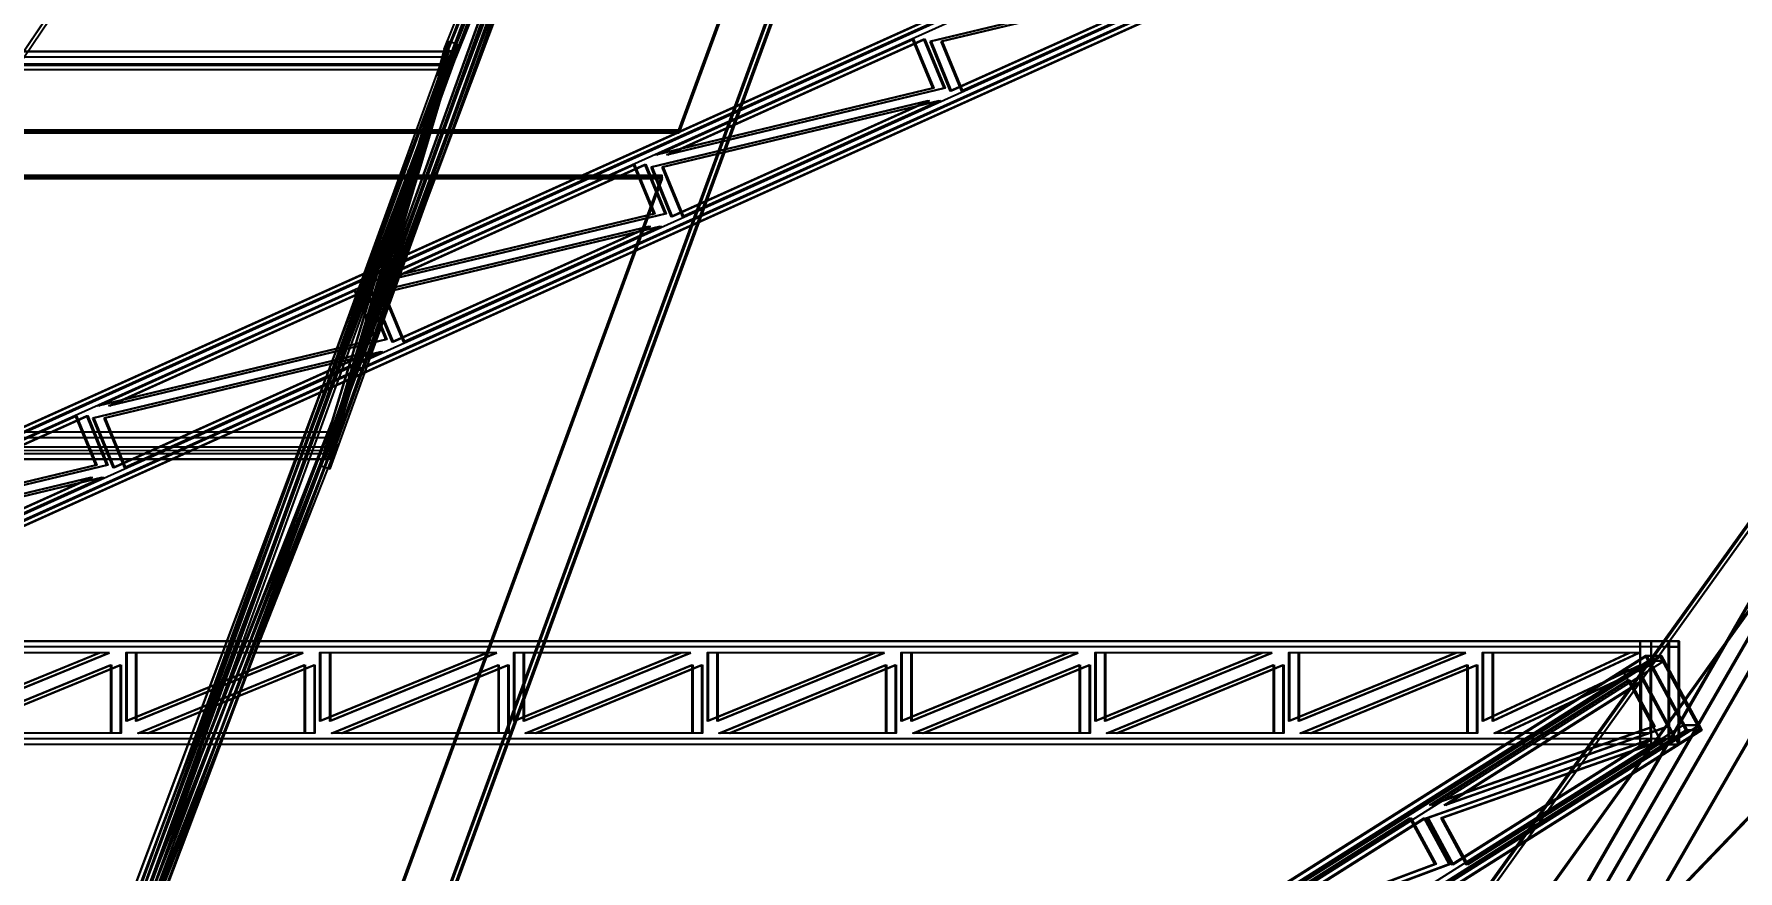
# Model space of a CAD drawing. Header units: millimetres. Extents: x -84906 to 117550, y -3000 to 338000.
# Drawn here: x -31185 to -25243, y 22179 to 25097 of the extents above; entities that cross this region are included whole.
import ezdxf

# ---------------------------------------------------------------- set-up
doc = ezdxf.new("R2010")
doc.units = ezdxf.units.MM
doc.layers.add('D-STR-DIM', color=7, linetype='Continuous', lineweight=13)
doc.layers.add('D-STR-STRC', color=7, linetype='Continuous', lineweight=25)
doc.styles.add('OpenSansCondensed-Light', font='OpenSansCondensed-Light.ttf')
doc.styles.add('TOWER_UNICODE', font='Arial Unicode.ttf')
doc.dimstyles.new('EZDXF', dxfattribs={"dimtxt": 0.25, "dimasz": 0.175, "dimexe": 0.375, "dimexo": 0.125, "dimgap": 0.1, "dimtad": 1, "dimlfac": 100, "dimzin": 12, "dimdsep": 46, "dimtxsty": 'OpenSansCondensed-Light', "dimblk": 'ARCHTICK', "dimcen": 2.5, "dimazin": 3, "dimtfac": 0.5, "dimtmove": 2, "dimatfit": 3})

# ---------------------------------------------------------------- blocks, each defined once
blk = doc.blocks.new('_ARCHTICK')
at = {"color": 0, "linetype": 'BYBLOCK', "const_width": 0.15}
blk.add_lwpolyline([(-0.5, -0.5), (0.5, 0.5)], dxfattribs=at)

msp = doc.modelspace()

# ---------------------------------------------------------------- linework, layer by layer
at = {"layer": 'D-STR-STRC'}
for points in [[(-27689.3, 30530.5), (-30170.9, 23653.4)], [(-27658.9, 30520.8), (-30140.4, 23643.7)], [(-29744.5, 24992.7), (-27673.1, 30492.2)], [(-27673.1, 30492.2), (-29744.5, 24992.7)], [(-27702.6, 30468.4), (-30184.1, 23591.3)], [(-27672.1, 30458.7), (-30153.7, 23581.6)], [(-29750.1, 24973.9), (-27679, 30473.4)], [(-27679, 30473.4), (-29750.1, 24973.9)], [(-29755.4, 25045.1), (-28193.7, 28913.9)], [(-29724.9, 25035.4), (-28163.2, 28904.2)], [(-30154.7, 23615.1), (-28182.8, 28861.5)], [(-28182.8, 28861.5), (-30154.7, 23615.1)], [(-30149.1, 23633.8), (-28177, 28880.2)], [(-28177, 28880.2), (-30149.1, 23633.8)], [(-29779.3, 24954.8), (-28217.6, 28823.6)], [(-29748.9, 24945.1), (-28187.2, 28813.9)], [(-32979.5, 22937.8), (-21300.8, 28193.3)], [(-32979.5, 22937.8), (-21300.8, 28193.3)], [(-32972, 22919.4), (-21293.2, 28175)], [(-32972, 22919.4), (-21293.2, 28175)], [(-32935.9, 22937.8), (-21257.2, 28193.3)], [(-32935.9, 22937.8), (-21257.2, 28193.3)], [(-32928.3, 22919.4), (-21249.6, 28175)], [(-32928.3, 22919.4), (-21249.6, 28175)], [(-31262.2, 17964.7), (-27572.3, 28035.3)], [(-31242.2, 17964.7), (-27552.3, 28035.3)], [(-31242.2, 17964.7), (-27552.3, 28035.3)], [(-32873.6, 22680.6), (-21194.8, 27936.2)], [(-32873.6, 22680.6), (-21194.8, 27936.2)], [(-32830, 22680.6), (-21151.2, 27936.2)], [(-32830, 22680.6), (-21151.2, 27936.2)], [(-32814.3, 22680.6), (-29264.3, 27936.2)], [(-32814.3, 22680.6), (-29264.3, 27936.2)], [(-32866, 22662.2), (-21187.3, 27917.8)], [(-32866, 22662.2), (-21187.3, 27917.8)], [(-32822.4, 22662.2), (-21143.7, 27917.8)], [(-32822.4, 22662.2), (-21143.7, 27917.8)], [(-32812, 22662.2), (-29262, 27917.8)], [(-32812, 22662.2), (-29262, 27917.8)], [(-29739.9, 25072), (-32565.8, 17322.4)], [(-29709.5, 25062.2), (-32535.4, 17312.7)], [(-32249.3, 18322.9), (-29722.1, 25036.1)], [(-29722.1, 25036.1), (-32249.3, 18322.9)], [(-29745.3, 24992.1), (-29728.8, 25036.1)], [(-29728.8, 25036.1), (-29745.3, 24992.1)], [(-29740.8, 24988.2), (-29722.9, 25035.6)], [(-29722.9, 25035.6), (-29740.8, 24988.2)], [(-28843.3, 18322.9), (-24022.9, 25036.1)], [(-24022.9, 25036.1), (-28843.3, 18322.9)], [(-28559.2, 17307.9), (-24077.2, 25057.4)], [(-24076.1, 25062.2), (-28558, 17312.7)], [(-28556.8, 17317.6), (-24074.9, 25067.1)], [(-24073.7, 25072), (-28555.6, 17322.4)], [(-29749.9, 25014.8), (-32575.8, 17265.3)], [(-29719.5, 25005.1), (-32545.4, 17255.6)], [(-32254.6, 18304.5), (-29727.8, 25017.5)], [(-29727.8, 25017.5), (-32254.6, 18304.5)], [(-28837.3, 18304.5), (-24018.2, 25017.5)], [(-24018.2, 25017.5), (-28837.3, 18304.5)], [(-28454.2, 17250.8), (-23972.2, 25000.3)], [(-23971, 25005.1), (-28453, 17255.6)], [(-28451.8, 17260.5), (-23969.8, 25010)], [(-23968.6, 25014.8), (-28450.6, 17265.3)], [(-32263.1, 18369.4), (-30146, 23737)], [(-32232.7, 18359.7), (-30115.6, 23727.3)], [(-32548, 17286.6), (-30132.3, 23690.5)], [(-30132.3, 23690.5), (-32548, 17286.6)], [(-32542.7, 17304.9), (-30126.6, 23709.1)], [(-30126.6, 23709.1), (-32542.7, 17304.9)], [(-32281.2, 18290.9), (-30164.1, 23658.5)], [(-30155.3, 23615.8), (-30139.5, 23657.8)], [(-30139.5, 23657.8), (-30155.3, 23615.8)], [(-30150, 23646), (-30132.9, 23691.2)], [(-30132.9, 23691.2), (-30150, 23646)], [(-32250.8, 18281.2), (-30133.7, 23648.8)], [(-25485.3, 22980), (-32919.7, 22980)], [(-25485.3, 22980), (-32919.7, 22980)], [(-25485.3, 22960), (-32919.7, 22960)], [(-25485.3, 22960), (-32919.7, 22960)], [(-25448, 22980), (-32882.3, 22980)], [(-25448, 22980), (-32882.3, 22980)], [(-25448, 22960), (-32882.3, 22960)], [(-25448, 22960), (-32882.3, 22960)], [(-25485.3, 22980), (-25583.2, 22980)], [(-25485.3, 22980), (-25583.2, 22980)], [(-25448, 22980), (-25545.8, 22980)], [(-25448, 22980), (-25545.8, 22980)], [(-35405.7, 16718.4), (-25565, 22929.5)], [(-35405.7, 16718.4), (-25565, 22929.5)], [(-35396.4, 16701.1), (-25555.7, 22912.2)], [(-35396.4, 16701.1), (-25555.7, 22912.2)], [(-35349.4, 16718.4), (-25508.7, 22929.5)], [(-35349.4, 16718.4), (-25508.7, 22929.5)], [(-35340.1, 16701.1), (-25499.4, 22912.2)], [(-35340.1, 16701.1), (-25499.4, 22912.2)], [(-25645, 22879), (-25565, 22929.5)], [(-25645, 22879), (-25565, 22929.5)], [(-25588.7, 22879), (-25508.7, 22929.5)], [(-25588.7, 22879), (-25508.7, 22929.5)], [(-35274.7, 16476.7), (-25434, 22687.8)], [(-35274.7, 16476.7), (-25434, 22687.8)], [(-35265.3, 16459.4), (-25424.6, 22670.5)], [(-35265.3, 16459.4), (-25424.6, 22670.5)], [(-35218.4, 16476.7), (-25377.7, 22687.8)], [(-35218.4, 16476.7), (-25377.7, 22687.8)], [(-35209, 16459.4), (-25368.3, 22670.5)], [(-35209, 16459.4), (-25368.3, 22670.5)], [(-25504.6, 22620), (-25424.6, 22670.5)], [(-25504.6, 22620), (-25424.6, 22670.5)], [(-25448.3, 22620), (-25368.3, 22670.5)], [(-25448.3, 22620), (-25368.3, 22670.5)], [(-25485.3, 22640), (-32919.7, 22640)], [(-25485.3, 22640), (-32919.7, 22640)], [(-25485.3, 22620), (-32919.7, 22620)], [(-25485.3, 22620), (-32919.7, 22620)], [(-25448, 22640), (-32882.3, 22640)], [(-25448, 22640), (-32882.3, 22640)], [(-25448, 22620), (-32882.3, 22620)], [(-25448, 22620), (-32882.3, 22620)], [(-25485.3, 22620), (-25583.2, 22620)], [(-25485.3, 22620), (-25583.2, 22620)], [(-25448, 22620), (-25545.8, 22620)], [(-25448, 22620), (-25545.8, 22620)]]:
    msp.add_lwpolyline(points, dxfattribs=at)
for points in [[(-27688.3, 30497.1), (-28198, 28866.4), (-30169.9, 23620)], [(-27688.3, 30496.9), (-30169.9, 23619.9), (-29759.8, 24997.4)], [(-27673.1, 30492.2), (-28182.8, 28861.5), (-30154.7, 23615.1)], [(-27673.1, 30492.2), (-30154.7, 23615.1), (-29744.5, 24992.7)], [(-29759.7, 24997.6), (-28198, 28866.4), (-27688.3, 30497.1)], [(-29744.5, 24992.7), (-28182.8, 28861.5), (-27673.1, 30492.2)], [(-29759.8, 24997.4), (-30169.9, 23619.9), (-28198.1, 28866.2)], [(-29744.5, 24992.7), (-30154.7, 23615.1), (-28182.8, 28861.5)], [(-28439.3, 28458.3), (-30023, 24069.4), (-29761.2, 24948.6)], [(-28424.1, 28453.5), (-30007.8, 24064.6), (-29746, 24943.8)], [(-32979.5, 22937.8), (-32866, 22662.2), (-21187.3, 27917.8), (-21300.8, 28193.3)], [(-32979.5, 22937.8), (-32866, 22662.2), (-21187.3, 27917.8), (-21300.8, 28193.3)], [(-32974.9, 22937.8), (-32861.4, 22662.2), (-21182.6, 27917.8), (-21296.1, 28193.3)], [(-32974.9, 22937.8), (-32861.4, 22662.2), (-21182.6, 27917.8), (-21296.1, 28193.3)], [(-32940.6, 22937.8), (-32827.1, 22662.2), (-21148.3, 27917.8), (-21261.8, 28193.3)], [(-32940.6, 22937.8), (-32827.1, 22662.2), (-21148.3, 27917.8), (-21261.8, 28193.3)], [(-32935.9, 22937.8), (-32822.4, 22662.2), (-21143.7, 27917.8), (-21257.2, 28193.3)], [(-32935.9, 22937.8), (-32822.4, 22662.2), (-21143.7, 27917.8), (-21257.2, 28193.3)], [(-32861.8, 22937.8), (-32827.3, 22662.2), (-29277.3, 27917.8), (-29311.9, 28193.3)], [(-32861.8, 22937.8), (-32827.3, 22662.2), (-29277.3, 27917.8), (-29311.9, 28193.3)], [(-32846.5, 22937.8), (-32812, 22662.2), (-29262, 27917.8), (-29296.5, 28193.3)], [(-32846.5, 22937.8), (-32812, 22662.2), (-29262, 27917.8), (-29296.5, 28193.3)], [(-35055.1, 17970.2), (-31242.2, 17970.2), (-27552.3, 28040.8), (-31165.2, 28040.8)], [(-35055.1, 17964.7), (-31242.2, 17964.7), (-27552.3, 28035.3), (-31165.2, 28035.3)], [(-31242.2, 17958.9), (-35055.1, 17958.9), (-31165.2, 28029.5), (-27552.3, 28029.5)], [(-31257.2, 17970.2), (-31257.2, 17970.2), (-27567.3, 28040.8), (-27567.3, 28040.8)], [(-28936.5, 24757.6), (-32248, 24757.6), (-31015.7, 27956.1), (-27761.4, 27956.1)], [(-28936.5, 24751.9), (-32248, 24751.9), (-31015.7, 27950.3), (-27761.4, 27950.3)], [(-32247.8, 24763.6), (-28936.3, 24763.6), (-27761.6, 27961.1), (-31015.9, 27961.1)], [(-32247.8, 24758.1), (-28936.3, 24758.1), (-27761.6, 27955.6), (-31015.9, 27955.6)], [(-28768.1, 24763.6), (-28768.1, 24763.6), (-27596.5, 27961.1), (-27596.5, 27961.1)], [(-28753.1, 24758.1), (-28753.1, 24758.1), (-27581.5, 27955.6), (-27581.5, 27955.6)], [(-29768.4, 24926.5), (-30047.2, 23990.2), (-28706.9, 27556.1)], [(-29753.2, 24921.8), (-30031.9, 23985.4), (-28691.7, 27551.4)], [(-28061.6, 25071.4), (-27990.9, 24899.7), (-27095, 25302.8)], [(-28061.6, 25071.4), (-27990.9, 24899.7), (-27095, 25302.8)], [(-28057, 25071.4), (-27986.2, 24899.7), (-27090.3, 25302.8)], [(-28057, 25071.4), (-27986.2, 24899.7), (-27090.3, 25302.8)], [(-28022.6, 25071.4), (-27951.9, 24899.7), (-27056, 25302.8)], [(-28022.6, 25071.4), (-27951.9, 24899.7), (-27056, 25302.8)], [(-28018, 25071.4), (-27947.2, 24899.7), (-27051.3, 25302.8)], [(-28018, 25071.4), (-27947.2, 24899.7), (-27051.3, 25302.8)], [(-29018.3, 24676.8), (-28122.4, 25080), (-28051.7, 24908.2)], [(-29018.3, 24676.8), (-28122.4, 25080), (-28051.7, 24908.2)], [(-29013.7, 24676.8), (-28117.8, 25080), (-28047, 24908.2)], [(-29013.7, 24676.8), (-28117.8, 25080), (-28047, 24908.2)], [(-28979.4, 24676.8), (-28083.5, 25080), (-28012.7, 24908.2)], [(-28979.4, 24676.8), (-28083.5, 25080), (-28012.7, 24908.2)], [(-28974.7, 24676.8), (-28078.8, 25080), (-28008, 24908.2)], [(-28974.7, 24676.8), (-28078.8, 25080), (-28008, 24908.2)], [(-29737.3, 25041), (-30147.5, 23695.4), (-32563.2, 17291.5)], [(-29737.3, 25040.9), (-32563.2, 17291.4), (-32264.5, 18327.7)], [(-29722.1, 25036.1), (-30132.3, 23690.5), (-32548, 17286.6)], [(-29722.1, 25036.1), (-32548, 17286.6), (-32249.3, 18322.9)], [(-32264.5, 18327.8), (-30147.5, 23695.4), (-29737.3, 25041)], [(-32249.3, 18322.9), (-30132.3, 23690.5), (-29722.1, 25036.1)], [(-31758.1, 23657.6), (-30139.5, 23657.8), (-29728.8, 25036.1), (-31347.3, 25035.9)], [(-31758.1, 23657.6), (-30139.5, 23657.8), (-29728.8, 25036.1), (-31347.3, 25035.9)], [(-31751.4, 23691), (-30132.9, 23691.2), (-29722.9, 25035.6), (-31341.5, 25035.4)], [(-31751.4, 23691), (-30132.9, 23691.2), (-29722.9, 25035.6), (-31341.5, 25035.4)], [(-31347.8, 25017.5), (-29727.8, 25017.5), (-29722.1, 25036.1), (-31342.1, 25036.1)], [(-31347.8, 25017.5), (-29727.8, 25017.5), (-29722.1, 25036.1), (-31342.1, 25036.1)], [(-29755.4, 25045.1), (-29779.3, 24954.8), (-29748.9, 24945.1), (-29724.9, 25035.4)], [(-29739.9, 25072), (-29749.9, 25014.8), (-29719.5, 25005.1), (-29709.5, 25062.2)], [(-28506.2, 17281.8), (-28844.5, 18318.1), (-24024.2, 25031.3)], [(-23685.7, 23685.6), (-24024, 25031.2), (-28844.4, 18318)], [(-28843.3, 18322.9), (-23684.6, 23690.5), (-24022.9, 25036.1)], [(-28504.9, 17286.6), (-28843.3, 18322.9), (-24022.9, 25036.1)], [(-24022.9, 25036.1), (-28504.9, 17286.6), (-28843.3, 18322.9)], [(-23684.6, 23690.5), (-24022.9, 25036.1), (-28843.3, 18322.9)], [(-28842.1, 18327.8), (-23683.4, 23695.4), (-24021.8, 25041)], [(-24021.6, 25040.9), (-28503.6, 17291.4), (-28842, 18327.7)], [(-28506, 17281.7), (-24024, 25031.2), (-23685.7, 23685.6)], [(-28504.9, 17286.6), (-24022.9, 25036.1), (-23684.6, 23690.5)], [(-24022.9, 25036.1), (-23684.6, 23690.5), (-28504.9, 17286.6)], [(-24021.8, 25041), (-23683.5, 23695.4), (-28503.8, 17291.5)], [(-31773.8, 23615.6), (-30155.3, 23615.8), (-29745.3, 24992.1), (-31363.9, 24991.9)], [(-31773.8, 23615.6), (-30155.3, 23615.8), (-29745.3, 24992.1), (-31363.9, 24991.9)], [(-31768.5, 23645.8), (-30150, 23646), (-29740.8, 24988.2), (-31359.3, 24988)], [(-31768.5, 23645.8), (-30150, 23646), (-29740.8, 24988.2), (-31359.3, 24988)], [(-31370.1, 24973.9), (-29750.1, 24973.9), (-29744.5, 24992.7), (-31364.5, 24992.7)], [(-31370.1, 24973.9), (-29750.1, 24973.9), (-29744.5, 24992.7), (-31364.5, 24992.7)], [(-29034.8, 24633.5), (-28964.1, 24461.7), (-28068.2, 24864.9)], [(-29034.8, 24633.5), (-28964.1, 24461.7), (-28068.2, 24864.9)], [(-29030.2, 24633.5), (-28959.4, 24461.7), (-28063.5, 24864.9)], [(-29030.2, 24633.5), (-28959.4, 24461.7), (-28063.5, 24864.9)], [(-28995.9, 24633.5), (-28925.1, 24461.7), (-28029.2, 24864.9)], [(-28995.9, 24633.5), (-28925.1, 24461.7), (-28029.2, 24864.9)], [(-28991.2, 24633.5), (-28920.5, 24461.7), (-28024.6, 24864.9)], [(-28991.2, 24633.5), (-28920.5, 24461.7), (-28024.6, 24864.9)], [(-33541.1, 21406.7), (-30169.6, 21406.7), (-28994.9, 24604.3), (-32309.2, 24604.3)], [(-31526, 20246.3), (-30145.3, 23747.1), (-29877.8, 24624.7)], [(-31510.8, 20241.4), (-30130.1, 23742.1), (-29862.6, 24619.8)], [(-29998.1, 21406.7), (-29998.1, 21406.7), (-28826.5, 24604.3), (-28826.5, 24604.3)], [(-29991.6, 24238.8), (-29095.7, 24642), (-29024.9, 24470.3)], [(-29991.6, 24238.8), (-29095.7, 24642), (-29024.9, 24470.3)], [(-29986.9, 24238.8), (-29091, 24642), (-29020.2, 24470.3)], [(-29986.9, 24238.8), (-29091, 24642), (-29020.2, 24470.3)], [(-29952.6, 24238.8), (-29056.7, 24642), (-28985.9, 24470.3)], [(-29952.6, 24238.8), (-29056.7, 24642), (-28985.9, 24470.3)], [(-29947.9, 24238.8), (-29052, 24642), (-28981.3, 24470.3)], [(-29947.9, 24238.8), (-29052, 24642), (-28981.3, 24470.3)], [(-23882.4, 23737.2), (-24103.1, 24614.9), (-27246.9, 20236.5)], [(-27245.8, 20241.4), (-23881.3, 23742.1), (-24101.9, 24619.8)], [(-23881.3, 23742.1), (-24101.9, 24619.8), (-27245.8, 20241.4)], [(-27244.6, 20246.3), (-23880.1, 23747.1), (-24100.8, 24624.7)], [(-30169.8, 21400.8), (-33541.3, 21400.8), (-32309, 24599.2), (-28994.7, 24599.2)], [(-30169.8, 21395), (-33541.3, 21395), (-32309, 24593.5), (-28994.7, 24593.5)], [(-33541.1, 21401.2), (-30169.6, 21401.2), (-28994.9, 24598.8), (-32309.2, 24598.8)], [(-29894.1, 24570.1), (-30148.7, 23734.9), (-31648.2, 19759.9)], [(-29878.9, 24565.2), (-30133.5, 23730), (-31633, 19755)], [(-29983, 21401.2), (-29983, 21401.2), (-28811.5, 24598.8), (-28811.5, 24598.8)], [(-26871.4, 19750.1), (-24089.4, 24560.3), (-23879.3, 23725)], [(-26870.3, 19755), (-24088.3, 24565.2), (-23878.2, 23730)], [(-24088.3, 24565.2), (-23878.2, 23730), (-26870.3, 19755)], [(-24087.2, 24570.1), (-23877.1, 23734.9), (-26869.2, 19759.9)], [(-30008.1, 24195.5), (-29937.3, 24023.7), (-29041.4, 24426.9)], [(-30008.1, 24195.5), (-29937.3, 24023.7), (-29041.4, 24426.9)], [(-30003.4, 24195.5), (-29932.7, 24023.7), (-29036.8, 24426.9)], [(-30003.4, 24195.5), (-29932.7, 24023.7), (-29036.8, 24426.9)], [(-29969.1, 24195.5), (-29898.3, 24023.7), (-29002.4, 24426.9)], [(-29969.1, 24195.5), (-29898.3, 24023.7), (-29002.4, 24426.9)], [(-29964.4, 24195.5), (-29893.7, 24023.7), (-28997.8, 24426.9)], [(-29964.4, 24195.5), (-29893.7, 24023.7), (-28997.8, 24426.9)], [(-30964.8, 23800.9), (-30068.9, 24204), (-29998.1, 24032.3)], [(-30964.8, 23800.9), (-30068.9, 24204), (-29998.1, 24032.3)], [(-30960.1, 23800.9), (-30064.2, 24204), (-29993.5, 24032.3)], [(-30960.1, 23800.9), (-30064.2, 24204), (-29993.5, 24032.3)], [(-30925.8, 23800.9), (-30029.9, 24204), (-29959.2, 24032.3)], [(-30925.8, 23800.9), (-30029.9, 24204), (-29959.2, 24032.3)], [(-30921.2, 23800.9), (-30025.3, 24204), (-29954.5, 24032.3)], [(-30921.2, 23800.9), (-30025.3, 24204), (-29954.5, 24032.3)], [(-30981.3, 23757.5), (-30910.5, 23585.8), (-30014.6, 23988.9)], [(-30981.3, 23757.5), (-30910.5, 23585.8), (-30014.6, 23988.9)], [(-30976.6, 23757.5), (-30905.9, 23585.8), (-30010, 23988.9)], [(-30976.6, 23757.5), (-30905.9, 23585.8), (-30010, 23988.9)], [(-30942.3, 23757.5), (-30871.6, 23585.8), (-29975.7, 23988.9)], [(-30942.3, 23757.5), (-30871.6, 23585.8), (-29975.7, 23988.9)], [(-30937.7, 23757.5), (-30866.9, 23585.8), (-29971, 23988.9)], [(-30937.7, 23757.5), (-30866.9, 23585.8), (-29971, 23988.9)], [(-31938, 23362.9), (-31042.1, 23766.1), (-30971.4, 23594.3)], [(-31938, 23362.9), (-31042.1, 23766.1), (-30971.4, 23594.3)], [(-31933.4, 23362.9), (-31037.5, 23766.1), (-30966.7, 23594.3)], [(-31933.4, 23362.9), (-31037.5, 23766.1), (-30966.7, 23594.3)], [(-31899, 23362.9), (-31003.1, 23766.1), (-30932.4, 23594.3)], [(-31899, 23362.9), (-31003.1, 23766.1), (-30932.4, 23594.3)], [(-31894.4, 23362.9), (-30998.5, 23766.1), (-30927.7, 23594.3)], [(-31894.4, 23362.9), (-30998.5, 23766.1), (-30927.7, 23594.3)], [(-30146, 23737), (-30164.1, 23658.5), (-30133.7, 23648.8), (-30115.6, 23727.3)], [(-32264.5, 18327.7), (-32563.2, 17291.4), (-30147.5, 23695.3)], [(-32249.3, 18322.9), (-32548, 17286.6), (-30132.3, 23690.5)], [(-30126.6, 23709.1), (-31746.6, 23709.1), (-31752.3, 23690.5), (-30132.3, 23690.5)], [(-30126.6, 23709.1), (-31746.6, 23709.1), (-31752.3, 23690.5), (-30132.3, 23690.5)], [(-30170.9, 23653.4), (-30184.1, 23591.3), (-30153.7, 23581.6), (-30140.4, 23643.7)], [(-30149.1, 23633.8), (-31769.1, 23633.8), (-31774.7, 23615.1), (-30154.7, 23615.1)], [(-30149.1, 23633.8), (-31769.1, 23633.8), (-31774.7, 23615.1), (-30154.7, 23615.1)], [(-31954.5, 23319.6), (-31883.8, 23147.8), (-30987.9, 23551)], [(-31954.5, 23319.6), (-31883.8, 23147.8), (-30987.9, 23551)], [(-31949.9, 23319.6), (-31879.1, 23147.8), (-30983.2, 23551)], [(-31949.9, 23319.6), (-31879.1, 23147.8), (-30983.2, 23551)], [(-31915.6, 23319.6), (-31844.8, 23147.8), (-30948.9, 23551)], [(-31915.6, 23319.6), (-31844.8, 23147.8), (-30948.9, 23551)], [(-31910.9, 23319.6), (-31840.1, 23147.8), (-30944.2, 23551)], [(-31910.9, 23319.6), (-31840.1, 23147.8), (-30944.2, 23551)], [(-25485.3, 22980), (-25485.3, 22620), (-32919.7, 22620), (-32919.7, 22980)], [(-25485.3, 22980), (-25485.3, 22620), (-32919.7, 22620), (-32919.7, 22980)], [(-25482, 22980), (-25482, 22620), (-32916.3, 22620), (-32916.3, 22980)], [(-25482, 22980), (-25482, 22620), (-32916.3, 22620), (-32916.3, 22980)], [(-25451.3, 22980), (-25451.3, 22620), (-32885.6, 22620), (-32885.6, 22980)], [(-25451.3, 22980), (-25451.3, 22620), (-32885.6, 22620), (-32885.6, 22980)], [(-25448, 22980), (-25448, 22620), (-32882.3, 22620), (-32882.3, 22980)], [(-25448, 22980), (-25448, 22620), (-32882.3, 22620), (-32882.3, 22980)], [(-30960.1, 22940), (-31541.1, 22940), (-31541.1, 22702)], [(-30960.1, 22940), (-31541.1, 22940), (-31541.1, 22702)], [(-30956.8, 22940), (-31537.7, 22940), (-31537.7, 22702)], [(-30956.8, 22940), (-31537.7, 22940), (-31537.7, 22702)], [(-30926.1, 22940), (-31507, 22940), (-31507, 22702)], [(-30926.1, 22940), (-31507, 22940), (-31507, 22702)], [(-30922.7, 22940), (-31503.7, 22940), (-31503.7, 22702)], [(-30922.7, 22940), (-31503.7, 22940), (-31503.7, 22702)], [(-30284.3, 22940), (-30865.2, 22940), (-30865.2, 22702)], [(-30284.3, 22940), (-30865.2, 22940), (-30865.2, 22702)], [(-30280.9, 22940), (-30861.9, 22940), (-30861.9, 22702)], [(-30280.9, 22940), (-30861.9, 22940), (-30861.9, 22702)], [(-30250.2, 22940), (-30831.2, 22940), (-30831.2, 22702)], [(-30250.2, 22940), (-30831.2, 22940), (-30831.2, 22702)], [(-30246.9, 22940), (-30827.9, 22940), (-30827.9, 22702)], [(-30246.9, 22940), (-30827.9, 22940), (-30827.9, 22702)], [(-29608.4, 22940), (-30189.4, 22940), (-30189.4, 22702)], [(-29608.4, 22940), (-30189.4, 22940), (-30189.4, 22702)], [(-29605.1, 22940), (-30186, 22940), (-30186, 22702)], [(-29605.1, 22940), (-30186, 22940), (-30186, 22702)], [(-29574.4, 22940), (-30155.3, 22940), (-30155.3, 22702)], [(-29574.4, 22940), (-30155.3, 22940), (-30155.3, 22702)], [(-29571, 22940), (-30152, 22940), (-30152, 22702)], [(-29571, 22940), (-30152, 22940), (-30152, 22702)], [(-28932.6, 22940), (-29513.5, 22940), (-29513.5, 22702)], [(-28932.6, 22940), (-29513.5, 22940), (-29513.5, 22702)], [(-28929.2, 22940), (-29510.2, 22940), (-29510.2, 22702)], [(-28929.2, 22940), (-29510.2, 22940), (-29510.2, 22702)], [(-28898.5, 22940), (-29479.5, 22940), (-29479.5, 22702)], [(-28898.5, 22940), (-29479.5, 22940), (-29479.5, 22702)], [(-28895.2, 22940), (-29476.2, 22940), (-29476.2, 22702)], [(-28895.2, 22940), (-29476.2, 22940), (-29476.2, 22702)], [(-28256.7, 22940), (-28837.7, 22940), (-28837.7, 22702)], [(-28256.7, 22940), (-28837.7, 22940), (-28837.7, 22702)], [(-28253.4, 22940), (-28834.4, 22940), (-28834.4, 22702)], [(-28253.4, 22940), (-28834.4, 22940), (-28834.4, 22702)], [(-28222.7, 22940), (-28803.6, 22940), (-28803.6, 22702)], [(-28222.7, 22940), (-28803.6, 22940), (-28803.6, 22702)], [(-28219.4, 22940), (-28800.3, 22940), (-28800.3, 22702)], [(-28219.4, 22940), (-28800.3, 22940), (-28800.3, 22702)], [(-27580.9, 22940), (-28161.8, 22940), (-28161.8, 22702)], [(-27580.9, 22940), (-28161.8, 22940), (-28161.8, 22702)], [(-27577.6, 22940), (-28158.5, 22940), (-28158.5, 22702)], [(-27577.6, 22940), (-28158.5, 22940), (-28158.5, 22702)], [(-27546.8, 22940), (-28127.8, 22940), (-28127.8, 22702)], [(-27546.8, 22940), (-28127.8, 22940), (-28127.8, 22702)], [(-27543.5, 22940), (-28124.5, 22940), (-28124.5, 22702)], [(-27543.5, 22940), (-28124.5, 22940), (-28124.5, 22702)], [(-26905, 22940), (-27486, 22940), (-27486, 22702)], [(-26905, 22940), (-27486, 22940), (-27486, 22702)], [(-26901.7, 22940), (-27482.7, 22940), (-27482.7, 22702)], [(-26901.7, 22940), (-27482.7, 22940), (-27482.7, 22702)], [(-26871, 22940), (-27451.9, 22940), (-27451.9, 22702)], [(-26871, 22940), (-27451.9, 22940), (-27451.9, 22702)], [(-26867.7, 22940), (-27448.6, 22940), (-27448.6, 22702)], [(-26867.7, 22940), (-27448.6, 22940), (-27448.6, 22702)], [(-26229.2, 22940), (-26810.1, 22940), (-26810.1, 22702)], [(-26229.2, 22940), (-26810.1, 22940), (-26810.1, 22702)], [(-26225.9, 22940), (-26806.8, 22940), (-26806.8, 22702)], [(-26225.9, 22940), (-26806.8, 22940), (-26806.8, 22702)], [(-26195.1, 22940), (-26776.1, 22940), (-26776.1, 22702)], [(-26195.1, 22940), (-26776.1, 22940), (-26776.1, 22702)], [(-26191.8, 22940), (-26772.8, 22940), (-26772.8, 22702)], [(-26191.8, 22940), (-26772.8, 22940), (-26772.8, 22702)], [(-25624.3, 22940), (-26134.3, 22940), (-26134.3, 22702)], [(-25624.3, 22940), (-26134.3, 22940), (-26134.3, 22702)], [(-25620.9, 22940), (-26131, 22940), (-26131, 22702)], [(-25620.9, 22940), (-26131, 22940), (-26131, 22702)], [(-25590.2, 22940), (-26100.3, 22940), (-26100.3, 22702)], [(-25590.2, 22940), (-26100.3, 22940), (-26100.3, 22702)], [(-25586.9, 22940), (-26096.9, 22940), (-26096.9, 22702)], [(-25586.9, 22940), (-26096.9, 22940), (-26096.9, 22702)], [(-25545.8, 22980), (-25583.2, 22980), (-25583.2, 22620), (-25545.8, 22620)], [(-25583.2, 22980), (-25545.8, 22980), (-25545.8, 22620), (-25583.2, 22620)], [(-25448, 22980), (-25485.3, 22980), (-25485.3, 22960), (-25448, 22960)], [(-25448, 22980), (-25485.3, 22980), (-25485.3, 22620), (-25448, 22620)], [(-25485.3, 22980), (-25448, 22980), (-25448, 22960), (-25485.3, 22960)], [(-25485.3, 22980), (-25448, 22980), (-25448, 22620), (-25485.3, 22620)], [(-35405.7, 16718.4), (-35265.3, 16459.4), (-25424.6, 22670.5), (-25565, 22929.5)], [(-35405.7, 16718.4), (-35265.3, 16459.4), (-25424.6, 22670.5), (-25565, 22929.5)], [(-35399.7, 16718.4), (-35259.3, 16459.4), (-25418.6, 22670.5), (-25559, 22929.5)], [(-35399.7, 16718.4), (-35259.3, 16459.4), (-25418.6, 22670.5), (-25559, 22929.5)], [(-35355.4, 16718.4), (-35215, 16459.4), (-25374.3, 22670.5), (-25514.7, 22929.5)], [(-35355.4, 16718.4), (-35215, 16459.4), (-25374.3, 22670.5), (-25514.7, 22929.5)], [(-35349.4, 16718.4), (-35209, 16459.4), (-25368.3, 22670.5), (-25508.7, 22929.5)], [(-35349.4, 16718.4), (-35209, 16459.4), (-25368.3, 22670.5), (-25508.7, 22929.5)], [(-30919, 22898), (-30919, 22660), (-31500, 22660)], [(-30919, 22898), (-30919, 22660), (-31500, 22660)], [(-30915.7, 22898), (-30915.7, 22660), (-31496.7, 22660)], [(-30915.7, 22898), (-30915.7, 22660), (-31496.7, 22660)], [(-30885, 22898), (-30885, 22660), (-31465.9, 22660)], [(-30885, 22898), (-30885, 22660), (-31465.9, 22660)], [(-30881.7, 22898), (-30881.7, 22660), (-31462.6, 22660)], [(-30881.7, 22898), (-30881.7, 22660), (-31462.6, 22660)], [(-30243.2, 22898), (-30243.2, 22660), (-30824.1, 22660)], [(-30243.2, 22898), (-30243.2, 22660), (-30824.1, 22660)], [(-30239.8, 22898), (-30239.8, 22660), (-30820.8, 22660)], [(-30239.8, 22898), (-30239.8, 22660), (-30820.8, 22660)], [(-30209.1, 22898), (-30209.1, 22660), (-30790.1, 22660)], [(-30209.1, 22898), (-30209.1, 22660), (-30790.1, 22660)], [(-30205.8, 22898), (-30205.8, 22660), (-30786.8, 22660)], [(-30205.8, 22898), (-30205.8, 22660), (-30786.8, 22660)], [(-29567.3, 22898), (-29567.3, 22660), (-30148.3, 22660)], [(-29567.3, 22898), (-29567.3, 22660), (-30148.3, 22660)], [(-29564, 22898), (-29564, 22660), (-30145, 22660)], [(-29564, 22898), (-29564, 22660), (-30145, 22660)], [(-29533.3, 22898), (-29533.3, 22660), (-30114.2, 22660)], [(-29533.3, 22898), (-29533.3, 22660), (-30114.2, 22660)], [(-29530, 22898), (-29530, 22660), (-30110.9, 22660)], [(-29530, 22898), (-29530, 22660), (-30110.9, 22660)], [(-28891.5, 22898), (-28891.5, 22660), (-29472.4, 22660)], [(-28891.5, 22898), (-28891.5, 22660), (-29472.4, 22660)], [(-28888.2, 22898), (-28888.2, 22660), (-29469.1, 22660)], [(-28888.2, 22898), (-28888.2, 22660), (-29469.1, 22660)], [(-28857.4, 22898), (-28857.4, 22660), (-29438.4, 22660)], [(-28857.4, 22898), (-28857.4, 22660), (-29438.4, 22660)], [(-28854.1, 22898), (-28854.1, 22660), (-29435.1, 22660)], [(-28854.1, 22898), (-28854.1, 22660), (-29435.1, 22660)], [(-28215.6, 22898), (-28215.6, 22660), (-28796.6, 22660)], [(-28215.6, 22898), (-28215.6, 22660), (-28796.6, 22660)], [(-28212.3, 22898), (-28212.3, 22660), (-28793.3, 22660)], [(-28212.3, 22898), (-28212.3, 22660), (-28793.3, 22660)], [(-28181.6, 22898), (-28181.6, 22660), (-28762.6, 22660)], [(-28181.6, 22898), (-28181.6, 22660), (-28762.6, 22660)], [(-28178.3, 22898), (-28178.3, 22660), (-28759.2, 22660)], [(-28178.3, 22898), (-28178.3, 22660), (-28759.2, 22660)], [(-27539.8, 22898), (-27539.8, 22660), (-28120.7, 22660)], [(-27539.8, 22898), (-27539.8, 22660), (-28120.7, 22660)], [(-27536.5, 22898), (-27536.5, 22660), (-28117.4, 22660)], [(-27536.5, 22898), (-27536.5, 22660), (-28117.4, 22660)], [(-27505.7, 22898), (-27505.7, 22660), (-28086.7, 22660)], [(-27505.7, 22898), (-27505.7, 22660), (-28086.7, 22660)], [(-27502.4, 22898), (-27502.4, 22660), (-28083.4, 22660)], [(-27502.4, 22898), (-27502.4, 22660), (-28083.4, 22660)], [(-26863.9, 22898), (-26863.9, 22660), (-27444.9, 22660)], [(-26863.9, 22898), (-26863.9, 22660), (-27444.9, 22660)], [(-26860.6, 22898), (-26860.6, 22660), (-27441.6, 22660)], [(-26860.6, 22898), (-26860.6, 22660), (-27441.6, 22660)], [(-26829.9, 22898), (-26829.9, 22660), (-27410.9, 22660)], [(-26829.9, 22898), (-26829.9, 22660), (-27410.9, 22660)], [(-26826.6, 22898), (-26826.6, 22660), (-27407.5, 22660)], [(-26826.6, 22898), (-26826.6, 22660), (-27407.5, 22660)], [(-26188.1, 22898), (-26188.1, 22660), (-26769.1, 22660)], [(-26188.1, 22898), (-26188.1, 22660), (-26769.1, 22660)], [(-26184.8, 22898), (-26184.8, 22660), (-26765.7, 22660)], [(-26184.8, 22898), (-26184.8, 22660), (-26765.7, 22660)], [(-26154.1, 22898), (-26154.1, 22660), (-26735, 22660)], [(-26154.1, 22898), (-26154.1, 22660), (-26735, 22660)], [(-26150.7, 22898), (-26150.7, 22660), (-26731.7, 22660)], [(-26150.7, 22898), (-26150.7, 22660), (-26731.7, 22660)], [(-25583.2, 22898), (-25583.2, 22660), (-26093.2, 22660)], [(-25583.2, 22898), (-25583.2, 22660), (-26093.2, 22660)], [(-25579.8, 22898), (-25579.8, 22660), (-26089.9, 22660)], [(-25579.8, 22898), (-25579.8, 22660), (-26089.9, 22660)], [(-25549.1, 22898), (-25549.1, 22660), (-26059.2, 22660)], [(-25549.1, 22898), (-25549.1, 22660), (-26059.2, 22660)], [(-25545.8, 22898), (-25545.8, 22660), (-26055.8, 22660)], [(-25545.8, 22898), (-25545.8, 22660), (-26055.8, 22660)], [(-25565, 22929.5), (-25508.7, 22929.5), (-25499.4, 22912.2), (-25555.7, 22912.2)], [(-25565, 22929.5), (-25508.7, 22929.5), (-25368.3, 22670.5), (-25424.6, 22670.5)], [(-25508.7, 22929.5), (-25565, 22929.5), (-25555.7, 22912.2), (-25499.4, 22912.2)], [(-25508.7, 22929.5), (-25565, 22929.5), (-25424.6, 22670.5), (-25368.3, 22670.5)], [(-26318, 22407.9), (-25626.3, 22844.4), (-25538.8, 22683)], [(-26318, 22407.9), (-25626.3, 22844.4), (-25538.8, 22683)], [(-26311.9, 22407.9), (-25620.3, 22844.4), (-25532.8, 22683)], [(-26311.9, 22407.9), (-25620.3, 22844.4), (-25532.8, 22683)], [(-26267.7, 22407.9), (-25576, 22844.4), (-25488.5, 22683)], [(-26267.7, 22407.9), (-25576, 22844.4), (-25488.5, 22683)], [(-26261.7, 22407.9), (-25570, 22844.4), (-25482.5, 22683)], [(-26261.7, 22407.9), (-25570, 22844.4), (-25482.5, 22683)], [(-25645, 22879), (-25588.7, 22879), (-25448.3, 22620), (-25504.6, 22620)], [(-25588.7, 22879), (-25645, 22879), (-25504.6, 22620), (-25448.3, 22620)], [(-25434, 22687.8), (-25377.7, 22687.8), (-25368.3, 22670.5), (-25424.6, 22670.5)], [(-25377.7, 22687.8), (-25434, 22687.8), (-25424.6, 22670.5), (-25368.3, 22670.5)], [(-26328.9, 22362.8), (-26241.4, 22201.3), (-25549.7, 22637.9)], [(-26328.9, 22362.8), (-26241.4, 22201.3), (-25549.7, 22637.9)], [(-26322.9, 22362.8), (-26235.4, 22201.3), (-25543.7, 22637.9)], [(-26322.9, 22362.8), (-26235.4, 22201.3), (-25543.7, 22637.9)], [(-26278.6, 22362.8), (-26191.1, 22201.3), (-25499.4, 22637.9)], [(-26278.6, 22362.8), (-26191.1, 22201.3), (-25499.4, 22637.9)], [(-26272.6, 22362.8), (-26185.1, 22201.3), (-25493.4, 22637.9)], [(-26272.6, 22362.8), (-26185.1, 22201.3), (-25493.4, 22637.9)], [(-25448, 22640), (-25485.3, 22640), (-25485.3, 22620), (-25448, 22620)], [(-25485.3, 22640), (-25448, 22640), (-25448, 22620), (-25485.3, 22620)], [(-27138, 21890.3), (-26388.4, 22363.5), (-26300.8, 22202.1)], [(-27138, 21890.3), (-26388.4, 22363.5), (-26300.8, 22202.1)], [(-27132, 21890.3), (-26382.4, 22363.5), (-26294.8, 22202.1)], [(-27132, 21890.3), (-26382.4, 22363.5), (-26294.8, 22202.1)], [(-27087.7, 21890.3), (-26338.1, 22363.5), (-26250.5, 22202.1)], [(-27087.7, 21890.3), (-26338.1, 22363.5), (-26250.5, 22202.1)], [(-27081.7, 21890.3), (-26332.1, 22363.5), (-26244.5, 22202.1)], [(-27081.7, 21890.3), (-26332.1, 22363.5), (-26244.5, 22202.1)]]:
    msp.add_lwpolyline(points, close=True, dxfattribs=at)

# ---------------------------------------------------------------- dimensions: what is measured, and where the dimension line sits
at = {"layer": 'D-STR-DIM'}
msp.add_linear_dim(base=(-79000, 0), p1=(0, 0), p2=(0, 333000), angle=90, dimstyle='EZDXF', override={"dimtxt": 4200, "dimasz": 1875, "dimexe": 1050, "dimexo": 900, "dimgap": 1050, "dimtad": 1, "dimdec": 0, "dimlfac": 1, "dimlunit": 2, "dimtxsty": 'TOWER_UNICODE', "dimclrd": 7, "dimclre": 7, "dimclrt": 7}, dxfattribs=at).render()

doc.saveas('drawing.dxf')
